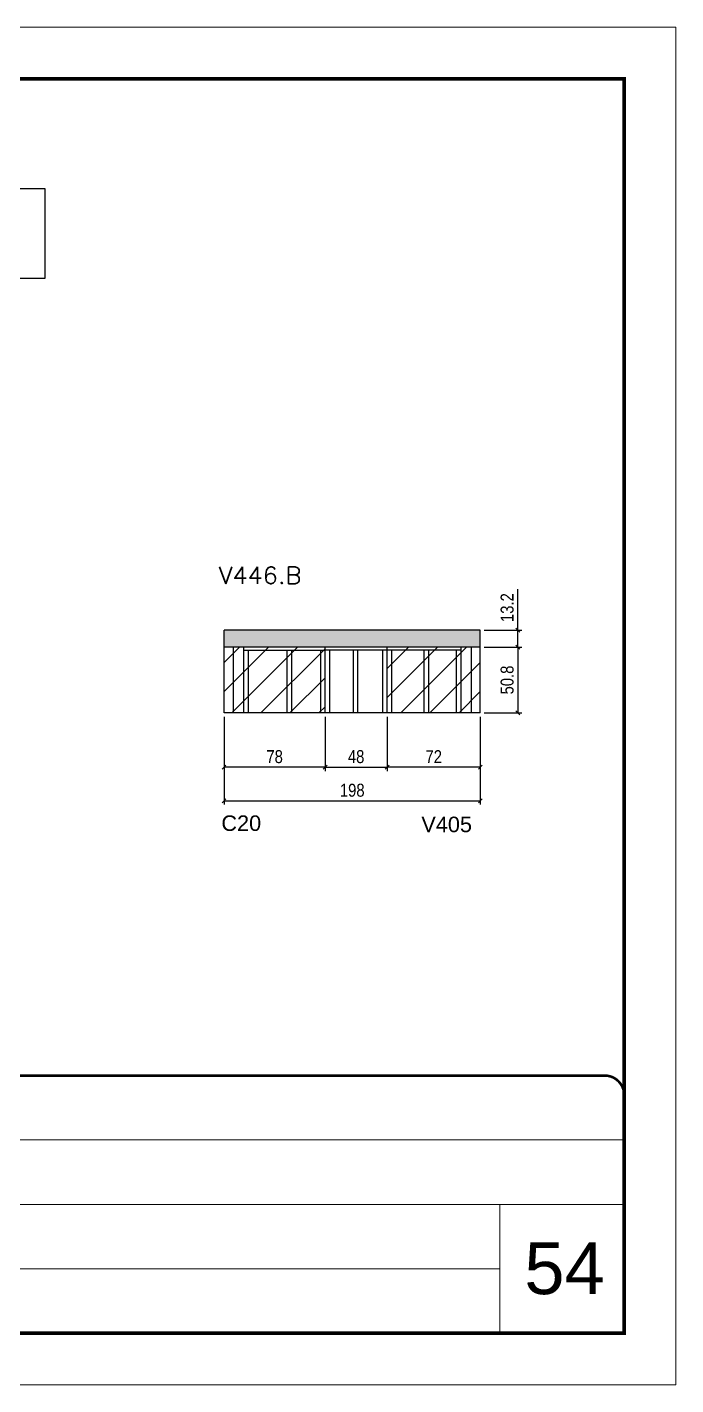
# Model space of a CAD drawing. Extents: x 137137 to 143418, y 10464 to 34486.
# Drawn here: x 139706 to 140207, y 18504 to 19554 of the extents above; entities that cross this region are included whole.
import ezdxf

# ---------------------------------------------------------------- set-up
doc = ezdxf.new("R2010")
doc.units = 0
doc.linetypes.add('CONTINUO', pattern=[0])
doc.linetypes.add('DASHED', pattern=[0.75, 0.5, -0.25])
for name, color, linetype in [('5', 5, 'Continuous'), ('COTA', 241, 'Continuous'), ('Painéis', 200, 'Continuous'), ('Reaproveitamento', 251, 'Continuous'), ('SARR_2.2x7', 40, 'Continuous'), ('SARR_3.5x7', 81, 'Continuous')]:
    doc.layers.add(name, color=color, linetype=linetype)
for name, color, linetype, lineweight in [('CARIMBO', 255, 'Continuous', 9), ('Folhas', 255, 'Continuous', 9), ('SARRAFO DE PRESSAO', 251, 'DASHED', 9), ('Texto Seção', 7, 'Continuous', 15)]:
    doc.layers.add(name, color=color, linetype=linetype, lineweight=lineweight)
doc.styles.add('ARIAL', font='arial.ttf')
doc.styles.add('COTA TECNICA', font='techl___.ttf', dxfattribs={"height": 10})
doc.styles.add('REGUA-120', font='ROMANS.shx', dxfattribs={"height": 15})
doc.styles.get("Standard").update_dxf_attribs({"font": 'arial.ttf'})
doc.dimstyles.new('PAINEL', dxfattribs={"dimtxt": 10, "dimasz": 3, "dimexe": 3, "dimexo": 3, "dimgap": 3, "dimtad": 1, "dimdec": 1, "dimzin": 12, "dimdsep": 46, "dimtxsty": 'COTA TECNICA', "dimblk1": 'OBLIQUE', "dimblk2": 'OBLIQUE', "dimsah": 1, "dimcen": 0.9, "dimclrd": 4, "dimclre": 4, "dimclrt": 240, "dimadec": 1, "dimazin": 3, "dimtfac": 1, "dimtdec": 1, "dimtmove": 0, "dimatfit": 3, "dimfxl": 1, "dimtolj": 1, "dimtzin": 12, "dimarcsym": 0})

# ---------------------------------------------------------------- blocks, each defined once
blk = doc.blocks.new('9999999999')
at = {"color": 30, "linetype": 'CONTINUO'}
for p, q in [((98564.6, 34379.6), (99584, 34379.6)), ((98564.6, 34329.8), (99488, 34329.8)), ((99584, 34329.8), (99488, 34329.8)), ((99488, 34329.8), (99488, 34230.2)), ((98564.6, 34280), (99488, 34280))]:
    blk.add_line(p, q, dxfattribs=at)
at = {"color": 30, "linetype": 'CONTINUO', "const_width": 2}
blk.add_lwpolyline([(99584, 34230.2), (99584, 34414.4, 0.414214), (99569, 34429.4), (98229, 34429.4, 0.414214), (98214, 34414.4), (98214, 34245.2, 0.414214), (98229, 34230.2), (99584, 34230.2)], format="xyb", dxfattribs=at)
at = {"layer": 'Folhas'}
blk.add_lwpolyline([(98139, 34190.2), (99624, 34190.2), (99624, 35240.2), (98139, 35240.2)], close=True, dxfattribs=at)
at = {"layer": 'Folhas', "color": 30, "const_width": 3}
blk.add_lwpolyline([(98214, 34230.2), (99584, 34230.2), (99584, 35200.2), (98214, 35200.2)], close=True, dxfattribs=at)
blk = doc.blocks.new('_Oblique')
at = {"color": 0, "linetype": 'ByBlock', "lineweight": -2}
blk.add_line((-0.5, -0.5), (0.5, 0.5), dxfattribs=at)
blk = doc.blocks.new('*D1912')
at = {"layer": 'COTA', "color": 4, "lineweight": -2, "ltscale": 25, "transparency": 16777216}
for p, q in [((139858, 19021), (139858, 18953)), ((140056.1, 19021), (140056.1, 18953)), ((139858, 18956), (140056.1, 18956))]:
    blk.add_line(p, q, dxfattribs=at)
at = {"layer": 'Defpoints', "color": 0, "ltscale": 25, "transparency": 16777216}
for p in [(139858, 19024), (140056.1, 19024), (140056.1, 18956)]:
    blk.add_point(p, dxfattribs=at)
at = {"layer": 'COTA', "color": 4, "lineweight": -2, "ltscale": 25, "transparency": 16777216, "xscale": 3, "yscale": 3, "zscale": 3, "rotation": 180}
blk.add_blockref('_Oblique', (139858, 18956), dxfattribs=at)
at = {"layer": 'COTA', "color": 4, "lineweight": -2, "ltscale": 25, "transparency": 16777216, "xscale": 3, "yscale": 3, "zscale": 3}
blk.add_blockref('_Oblique', (140056.1, 18956), dxfattribs=at)
at = {"layer": 'COTA', "color": 240, "ltscale": 25, "transparency": 16777216, "insert": (139957.1, 18964.1), "char_height": 10, "attachment_point": 5, "style": 'COTA TECNICA'}
blk.add_mtext('\\A1;198', dxfattribs=at)
blk = doc.blocks.new('*D1913')
at = {"layer": 'COTA', "color": 4, "lineweight": -2, "ltscale": 25, "transparency": 16777216}
for p, q in [((139984.1, 19021), (139984.1, 18979)), ((140056.1, 19021), (140056.1, 18979)), ((140056.1, 18982), (139984.1, 18982))]:
    blk.add_line(p, q, dxfattribs=at)
at = {"layer": 'Defpoints', "color": 0, "ltscale": 25, "transparency": 16777216}
for p in [(139984.1, 19024), (140056.1, 19024), (139984.1, 18982)]:
    blk.add_point(p, dxfattribs=at)
at = {"layer": 'COTA', "color": 4, "lineweight": -2, "ltscale": 25, "transparency": 16777216, "xscale": 3, "yscale": 3, "zscale": 3, "rotation": 180}
blk.add_blockref('_Oblique', (139984.1, 18982), dxfattribs=at)
at = {"layer": 'COTA', "color": 4, "lineweight": -2, "ltscale": 25, "transparency": 16777216, "xscale": 3, "yscale": 3, "zscale": 3}
blk.add_blockref('_Oblique', (140056.1, 18982), dxfattribs=at)
at = {"layer": 'COTA', "color": 240, "ltscale": 25, "transparency": 16777216, "insert": (140020.1, 18990.1), "char_height": 10, "attachment_point": 5, "style": 'COTA TECNICA'}
blk.add_mtext('\\A1;72', dxfattribs=at)
blk = doc.blocks.new('*D1659')
at = {"layer": 'COTA', "color": 4, "lineweight": -2, "ltscale": 25, "transparency": 16777216}
for p, q in [((139858, 19021), (139858, 18979)), ((139936.1, 19021), (139936.1, 18979)), ((139936.1, 18982), (139858, 18982))]:
    blk.add_line(p, q, dxfattribs=at)
at = {"layer": 'Defpoints', "color": 0, "ltscale": 25, "transparency": 16777216}
for p in [(139858, 19024), (139936.1, 19024), (139858, 18982)]:
    blk.add_point(p, dxfattribs=at)
at = {"layer": 'COTA', "color": 4, "lineweight": -2, "ltscale": 25, "transparency": 16777216, "xscale": 3, "yscale": 3, "zscale": 3, "rotation": 180}
blk.add_blockref('_Oblique', (139858, 18982), dxfattribs=at)
at = {"layer": 'COTA', "color": 4, "lineweight": -2, "ltscale": 25, "transparency": 16777216, "xscale": 3, "yscale": 3, "zscale": 3}
blk.add_blockref('_Oblique', (139936.1, 18982), dxfattribs=at)
at = {"layer": 'COTA', "color": 240, "ltscale": 25, "transparency": 16777216, "insert": (139897.1, 18990.1), "char_height": 10, "attachment_point": 5, "style": 'COTA TECNICA'}
blk.add_mtext('\\A1;78', dxfattribs=at)
blk = doc.blocks.new('*D1914')
at = {"layer": 'COTA', "color": 4, "lineweight": -2, "ltscale": 25, "transparency": 16777216}
for p, q in [((140059.1, 19074.8), (140088.1, 19074.8)), ((140085.1, 19074.8), (140085.1, 19024)), ((140059.1, 19024), (140088.1, 19024))]:
    blk.add_line(p, q, dxfattribs=at)
at = {"layer": 'Defpoints', "color": 0, "ltscale": 25, "transparency": 16777216}
for p in [(140056.1, 19074.8), (140056.1, 19024), (140085.1, 19024)]:
    blk.add_point(p, dxfattribs=at)
at = {"layer": 'COTA', "color": 4, "lineweight": -2, "ltscale": 25, "transparency": 16777216, "xscale": 3, "yscale": 3, "zscale": 3}
for p, rotation in [((140085.1, 19074.8), 90), ((140085.1, 19024), 270)]:
    blk.add_blockref('_Oblique', p, dxfattribs=dict(at, rotation=rotation))
at = {"layer": 'COTA', "color": 240, "ltscale": 25, "transparency": 16777216, "insert": (140076.9, 19049.4), "char_height": 10, "attachment_point": 5, "rotation": 90, "style": 'COTA TECNICA'}
blk.add_mtext('\\A1;50.8', dxfattribs=at)
blk = doc.blocks.new('*D1915')
at = {"layer": 'COTA', "color": 4, "lineweight": -2, "ltscale": 25, "transparency": 16777216}
for p, q in [((140085.1, 19088), (140085.1, 19119.7)), ((140059.1, 19088), (140088.1, 19088)), ((140085.1, 19074.8), (140085.1, 19088)), ((140059.1, 19074.8), (140088.1, 19074.8))]:
    blk.add_line(p, q, dxfattribs=at)
at = {"layer": 'Defpoints', "color": 0, "ltscale": 25, "transparency": 16777216}
for p in [(140056.1, 19088), (140085.1, 19088), (140056.1, 19074.8)]:
    blk.add_point(p, dxfattribs=at)
at = {"layer": 'COTA', "color": 4, "lineweight": -2, "ltscale": 25, "transparency": 16777216, "xscale": 3, "yscale": 3, "zscale": 3}
for p, rotation in [((140085.1, 19088), 90), ((140085.1, 19074.8), 270)]:
    blk.add_blockref('_Oblique', p, dxfattribs=dict(at, rotation=rotation))
at = {"layer": 'COTA', "color": 240, "ltscale": 25, "transparency": 16777216, "insert": (140076.9, 19105.4), "char_height": 10, "attachment_point": 5, "rotation": 90, "style": 'COTA TECNICA'}
blk.add_mtext('\\A1;13.2', dxfattribs=at)
blk = doc.blocks.new('*D1660')
at = {"layer": 'COTA', "color": 4, "lineweight": -2, "ltscale": 25, "transparency": 16777216}
for p, q in [((139936.1, 19021), (139936.1, 18979)), ((139984.1, 19021), (139984.1, 18979)), ((139936.1, 18982), (139984.1, 18982))]:
    blk.add_line(p, q, dxfattribs=at)
at = {"layer": 'Defpoints', "color": 0, "ltscale": 25, "transparency": 16777216}
for p in [(139936.1, 19024), (139984.1, 19024), (139984.1, 18982)]:
    blk.add_point(p, dxfattribs=at)
at = {"layer": 'COTA', "color": 4, "lineweight": -2, "ltscale": 25, "transparency": 16777216, "xscale": 3, "yscale": 3, "zscale": 3, "rotation": 180}
blk.add_blockref('_Oblique', (139936.1, 18982), dxfattribs=at)
at = {"layer": 'COTA', "color": 4, "lineweight": -2, "ltscale": 25, "transparency": 16777216, "xscale": 3, "yscale": 3, "zscale": 3}
blk.add_blockref('_Oblique', (139984.1, 18982), dxfattribs=at)
at = {"layer": 'COTA', "color": 240, "ltscale": 25, "transparency": 16777216, "insert": (139960.1, 18990.1), "char_height": 10, "attachment_point": 5, "style": 'COTA TECNICA'}
blk.add_mtext('\\A1;48', dxfattribs=at)

msp = doc.modelspace()

# ---------------------------------------------------------------- hatches: boundary and pattern name
at = {"layer": 'COTA', "linetype": 'ByBlock'}
h = msp.add_hatch(dxfattribs=at)
h.set_pattern_fill('AR-CONC', color=256, scale=0.03)
h.set_pattern_definition([(50, (478.553, -14104.628), (5.46554007, -0.47817257), [0.5715, -6.2865]), (355, (478.553, -14104.628), (-1.05730264, 5.73170536), [0.4572, -5.02921753]), (100.4514447, (479.0083, -14104.668), (4.40823741, 5.25353256), [0.48570026, -5.34270734]), (46.1842, (478.553, -14103.104), (8.13237123, -1.26126984), [0.85725, -9.42975]), (96.6355576, (479.2305, -14103.209), (7.122124, 7.42278374), [0.7285507, -8.01406824]), (351.184151, (478.553, -14103.104), (7.122124, 7.42278374), [0.685799, -7.54379196]), (21, (479.315, -14103.485), (4.54843174, -3.06795595), [0.5715, -6.2865]), (326, (479.315, -14103.485), (1.85406085, 5.52563898), [0.4572, -5.0292]), (71.451445, (479.694, -14103.7407), (6.40249258, 2.45768307), [0.48570026, -5.34269813]), (37.5, (478.5529, -14104.628), (0.092658098, 2.536651166), [0, -4.96824, 0, -5.1054, 0, -5.04825]), (7.5, (478.5529, -14104.628), (2.004589875, 3.005417245), [0, -2.91084, 0, -4.85394, 0, -1.92405]), (327.5, (476.8536, -14104.628), (4.067717855, -0.17186232), [0, -1.905, 0, -5.9436, 0, -7.8867]), (317.5, (476.0916, -14104.628), (4.44387544, 0.76279473), [0, -2.4765, 0, -3.94716, 0, -5.6007])])
h.paths.add_polyline_path([(140056.08, 19074.8), (140056.08, 19088), (139858.04, 19088), (139858.04, 19074.8)])
at = {"layer": 'Reaproveitamento', "ltscale": 25}
h = msp.add_hatch(dxfattribs=at)
h.set_pattern_fill('ANSI31', color=256, scale=5)
h.set_pattern_definition([(45, (-1336.333, -4e-12), (-11.2253202, 11.2253202), [])])
h.paths.add_polyline_path([(139936.08, 19024), (139936.08, 19074.8), (139858.04, 19074.8), (139858.04, 19024)])
h = msp.add_hatch(dxfattribs=at)
h.set_pattern_fill('ANSI31', color=256, scale=5)
h.set_pattern_definition([(45, (-1340.333, -4e-12), (-11.2253202, 11.2253202), [])])
h.paths.add_polyline_path([(140056.08, 19024), (140056.08, 19074.8), (139984.08, 19074.8), (139984.08, 19024)])

# ---------------------------------------------------------------- linework, layer by layer
at = {"linetype": 'ByBlock'}
msp.add_lwpolyline([(139615.89, 19429.61), (139719.33, 19429.61), (139719.33, 19359.79), (139615.89, 19359.79)], close=True, dxfattribs=at)
at = {"layer": 'COTA', "linetype": 'ByBlock'}
for p, q in [((140056.08, 19088), (139858.04, 19088)), ((139858.04, 19074.8), (139858.04, 19088)), ((140056.08, 19074.8), (140056.08, 19088))]:
    msp.add_line(p, q, dxfattribs=at)
at = {"layer": 'Painéis'}
for p, q in [((140056.08, 19074.8), (139858.04, 19074.8)), ((140056.08, 19024), (139858.04, 19024))]:
    msp.add_line(p, q, dxfattribs=at)
at = {"layer": 'Painéis', "ltscale": 25}
for p, q in [((139858.04, 19024), (139858.04, 19074.8)), ((139936.08, 19024), (139936.08, 19074.8)), ((139984.08, 19024), (139984.08, 19074.8)), ((140056.08, 19024), (140056.08, 19074.8))]:
    msp.add_line(p, q, dxfattribs=at)
at = {"layer": 'SARR_2.2x7', "linetype": 'Continuous'}
for p, q in [((139865.04, 19074.8), (139865.04, 19024)), ((139873.04, 19072.6), (139936.08, 19072.6)), ((139984.08, 19072.6), (139936.08, 19072.6)), ((140041.08, 19072.6), (139984.08, 19072.6)), ((140049.08, 19074.8), (140049.08, 19024))]:
    msp.add_line(p, q, dxfattribs=at)
at = {"layer": 'SARR_3.5x7'}
for p, q in [((139873.04, 19074.8), (139873.04, 19024)), ((139876.54, 19072.6), (139876.54, 19024)), ((139906.56, 19072.6), (139906.56, 19024)), ((139910.06, 19072.6), (139910.06, 19024)), ((139932.58, 19072.6), (139932.58, 19024)), ((139939.58, 19072.6), (139939.58, 19024)), ((139957.75, 19072.6), (139957.75, 19024)), ((139961.25, 19072.6), (139961.25, 19024)), ((139980.58, 19072.6), (139980.58, 19024)), ((139987.58, 19072.6), (139987.58, 19024)), ((140012.58, 19072.6), (140012.58, 19024)), ((140016.08, 19072.6), (140016.08, 19024)), ((140037.58, 19072.6), (140037.58, 19024)), ((140041.08, 19074.8), (140041.08, 19024))]:
    msp.add_line(p, q, dxfattribs=at)

# ---------------------------------------------------------------- block references
at = {"layer": 'SARRAFO DE PRESSAO', "color": 6, "linetype": 'ByBlock'}
msp.add_blockref('9999999999', (40583.31, -15685.91), dxfattribs=at)

# ---------------------------------------------------------------- texts
at = {"layer": '5', "linetype": 'Continuous'}
for s, p in [('C20', (139855.95, 18932.68)), ('V405', (140010.55, 18931.7))]:
    msp.add_text(s, height=12, rotation=0.00004, dxfattribs=at).set_placement(p)
at = {"layer": 'CARIMBO', "style": 'ARIAL'}
msp.add_text('54', height=40, dxfattribs=at).set_placement((140090.15, 18574.44))
at = {"layer": 'Texto Seção', "style": 'REGUA-120', "width": 1.05}
msp.add_text('V446.B', height=13, dxfattribs=at).set_placement((139854.03, 19123.81))

# ---------------------------------------------------------------- dimensions: what is measured, and where the dimension line sits
at = {"layer": 'COTA', "ltscale": 25}
for base, p1, p2, angle, picture, middle in [((140085.07, 19088), (140056.08, 19074.8), (140056.08, 19088), 90, '*D1915', (140076.86, 19105.36)), ((140085.07, 19024), (140056.08, 19074.8), (140056.08, 19024), 90, '*D1914', (140076.94, 19049.4)), ((140056.08, 18956.03), (139858.04, 19024), (140056.08, 19024), 180, '*D1912', (139957.06, 18964.14)), ((139984.08, 18982.02), (140056.08, 19024), (139984.08, 19024), 180, '*D1913', (140020.08, 18990.09))]:
    dim = msp.add_linear_dim(base=base, p1=p1, p2=p2, angle=angle, dimstyle='PAINEL', dxfattribs=at)
    dim.commit()
    dim.dimension.update_dxf_attribs({"geometry": picture, "text_midpoint": middle})
dim = msp.add_linear_dim(base=(139858.04, 18982.02), p1=(139936.08, 19024), p2=(139858.04, 19024), angle=180, dimstyle='PAINEL', override={"dimtmove": 1}, dxfattribs=at)
dim.commit()
dim.dimension.update_dxf_attribs({"geometry": '*D1659', "text_midpoint": (139897.06, 18990.12)})
dim = msp.add_linear_dim(base=(139984.08, 18982.02), p1=(139936.08, 19024), p2=(139984.08, 19024), dimstyle='PAINEL', dxfattribs=at)
dim.commit()
dim.dimension.update_dxf_attribs({"geometry": '*D1660', "text_midpoint": (139960.08, 18990.12)})

doc.saveas('drawing.dxf')
